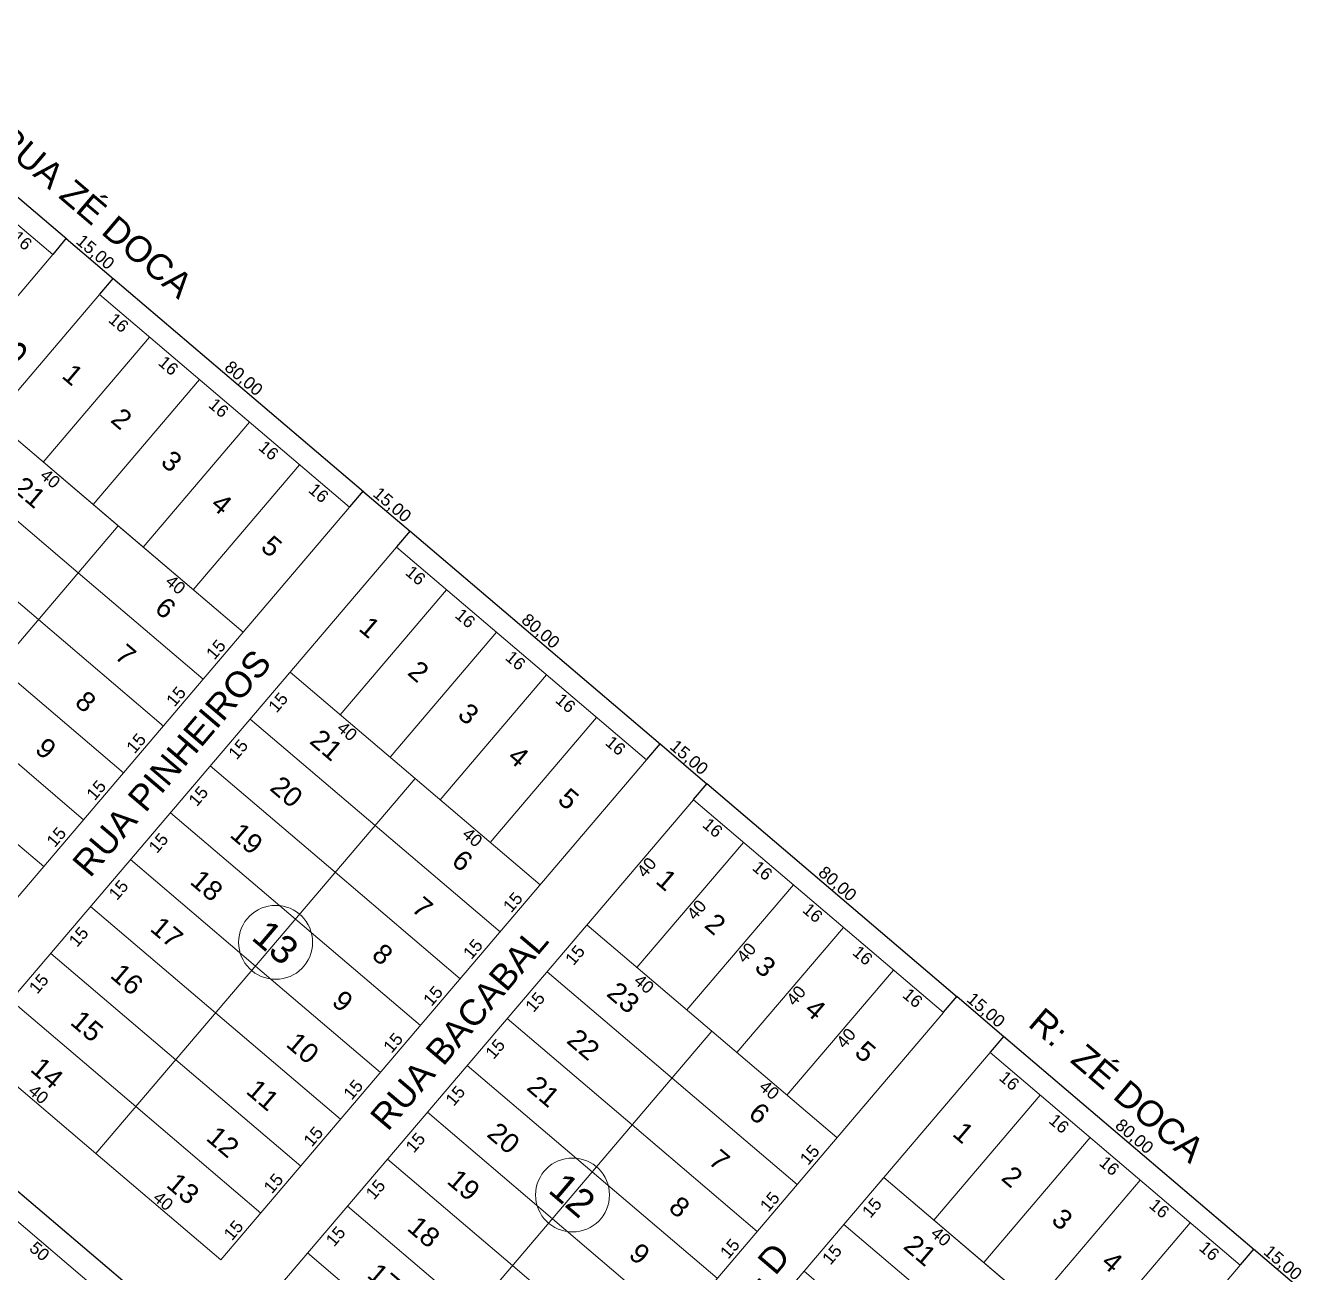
# Model space of a CAD drawing. Header units: metres. Extents: x 3808 to 8215, y 2374 to 6187.
# Drawn here: x 7673.7 to 7985.1, y 4298.7 to 4602.6 of the extents above; entities that cross this region are included whole.
import ezdxf
from ezdxf.enums import TextEntityAlignment as Align

# ---------------------------------------------------------------- set-up
doc = ezdxf.new("R2010")
doc.units = ezdxf.units.M
doc.layers.add('vista', color=7, linetype='Continuous')
doc.styles.add('pedro', font='arial.ttf', dxfattribs={"height": 3})
doc.dimstyles.new('pedro', dxfattribs={"dimtxt": 3, "dimasz": 0.1, "dimexe": 0.1, "dimexo": 0.1, "dimgap": 0.05, "dimtad": 1, "dimzin": 1, "dimtxsty": 'pedro', "dimblk": 'ARCHTICK', "dimcen": 2.5, "dimdle": 0.1, "dimadec": 0, "dimazin": 0, "dimtfac": 1, "dimtmove": 0, "dimatfit": 3, "dimldrblk": 'ARCHTICK', "dimfxl": 0.3, "dimarcsym": 0})

# ---------------------------------------------------------------- blocks, each defined once
blk = doc.blocks.new('_ARCHTICK')
at = {"color": 0, "linetype": 'ByBlock', "const_width": 0.15}
blk.add_lwpolyline([(-0.5, -0.5), (0.5, 0.5)], dxfattribs=at)
blk = doc.blocks.new('*D9252')
at = {"layer": 'Defpoints', "color": 0, "transparency": 16777216}
for p in [(7619.39, 4598.6), (7683.64, 4550.65), (7680.31, 4546.75)]:
    blk.add_point(p, dxfattribs=at)
at = {"layer": 'vista', "color": 0, "lineweight": -2, "transparency": 16777216}
for p, q in [((7619.46, 4598.68), (7622.78, 4602.58)), ((7622.64, 4602.57), (7683.71, 4550.59)), ((7680.38, 4546.82), (7683.7, 4550.73))]:
    blk.add_line(p, q, dxfattribs=at)
at = {"layer": 'vista', "color": 0, "lineweight": -2, "transparency": 16777216, "xscale": 0.1, "yscale": 0.1, "zscale": 0.1}
for p, rotation in [((7622.72, 4602.51), 139.595887678014), ((7683.64, 4550.65), 319.595887678014)]:
    blk.add_blockref('_ARCHTICK', p, dxfattribs=dict(at, rotation=rotation))
at = {"layer": 'vista', "color": 0, "lineweight": 5, "transparency": 16777216, "insert": (7654.38, 4577.99), "char_height": 3, "attachment_point": 5, "rotation": 319.5959, "style": 'pedro'}
blk.add_mtext('80,00', dxfattribs=at)
blk = doc.blocks.new('*D9253')
at = {"layer": 'Defpoints', "color": 0, "transparency": 16777216}
for p in [(7680.31, 4546.75), (7695.06, 4540.93), (7691.73, 4537.02)]:
    blk.add_point(p, dxfattribs=at)
at = {"layer": 'vista', "color": 0, "lineweight": -2, "transparency": 16777216}
for p, q in [((7680.38, 4546.82), (7683.7, 4550.73)), ((7683.56, 4550.72), (7695.14, 4540.87)), ((7691.8, 4537.1), (7695.12, 4541.01))]:
    blk.add_line(p, q, dxfattribs=at)
at = {"layer": 'vista', "color": 0, "lineweight": -2, "transparency": 16777216, "xscale": 0.1, "yscale": 0.1, "zscale": 0.1}
for p, rotation in [((7683.64, 4550.65), 139.595887678014), ((7695.06, 4540.93), 319.595887678014)]:
    blk.add_blockref('_ARCHTICK', p, dxfattribs=dict(at, rotation=rotation))
at = {"layer": 'vista', "color": 0, "lineweight": 5, "transparency": 16777216, "insert": (7690.55, 4547.2), "char_height": 3, "attachment_point": 5, "rotation": 319.5959, "style": 'pedro'}
blk.add_mtext('15,00', dxfattribs=at)
blk = doc.blocks.new('*D9254')
at = {"layer": 'Defpoints', "color": 0, "transparency": 16777216}
for p in [(7691.73, 4537.02), (7755.98, 4489.08), (7752.65, 4485.17)]:
    blk.add_point(p, dxfattribs=at)
at = {"layer": 'vista', "color": 0, "lineweight": -2, "transparency": 16777216}
for p, q in [((7691.8, 4537.1), (7695.12, 4541.01)), ((7694.98, 4541), (7756.06, 4489.01)), ((7752.72, 4485.25), (7756.04, 4489.15))]:
    blk.add_line(p, q, dxfattribs=at)
at = {"layer": 'vista', "color": 0, "lineweight": -2, "transparency": 16777216, "xscale": 0.1, "yscale": 0.1, "zscale": 0.1}
for p, rotation in [((7695.06, 4540.93), 139.595887678014), ((7755.98, 4489.08), 319.595887678014)]:
    blk.add_blockref('_ARCHTICK', p, dxfattribs=dict(at, rotation=rotation))
at = {"layer": 'vista', "color": 0, "lineweight": 5, "transparency": 16777216, "insert": (7726.72, 4516.42), "char_height": 3, "attachment_point": 5, "rotation": 319.5959, "style": 'pedro'}
blk.add_mtext('80,00', dxfattribs=at)
blk = doc.blocks.new('*D9255')
at = {"layer": 'Defpoints', "color": 0, "transparency": 16777216}
for p in [(7752.65, 4485.17), (7767.4, 4479.36), (7764.07, 4475.45)]:
    blk.add_point(p, dxfattribs=at)
at = {"layer": 'vista', "color": 0, "lineweight": -2, "transparency": 16777216}
for p, q in [((7752.72, 4485.25), (7756.04, 4489.15)), ((7755.9, 4489.14), (7767.48, 4479.29)), ((7764.14, 4475.52), (7767.47, 4479.43))]:
    blk.add_line(p, q, dxfattribs=at)
at = {"layer": 'vista', "color": 0, "lineweight": -2, "transparency": 16777216, "xscale": 0.1, "yscale": 0.1, "zscale": 0.1}
for p, rotation in [((7755.98, 4489.08), 139.595887678014), ((7767.4, 4479.36), 319.595887678014)]:
    blk.add_blockref('_ARCHTICK', p, dxfattribs=dict(at, rotation=rotation))
at = {"layer": 'vista', "color": 0, "lineweight": 5, "transparency": 16777216, "insert": (7762.89, 4485.63), "char_height": 3, "attachment_point": 5, "rotation": 319.5959, "style": 'pedro'}
blk.add_mtext('15,00', dxfattribs=at)
blk = doc.blocks.new('*D9256')
at = {"layer": 'Defpoints', "color": 0, "transparency": 16777216}
for p in [(7764.07, 4475.45), (7828.32, 4427.5), (7824.99, 4423.59)]:
    blk.add_point(p, dxfattribs=at)
at = {"layer": 'vista', "color": 0, "lineweight": -2, "transparency": 16777216}
for p, q in [((7764.14, 4475.52), (7767.47, 4479.43)), ((7767.33, 4479.42), (7828.4, 4427.44)), ((7825.06, 4423.67), (7828.39, 4427.58))]:
    blk.add_line(p, q, dxfattribs=at)
at = {"layer": 'vista', "color": 0, "lineweight": -2, "transparency": 16777216, "xscale": 0.1, "yscale": 0.1, "zscale": 0.1}
for p, rotation in [((7767.4, 4479.36), 139.595887678014), ((7828.32, 4427.5), 319.595887678014)]:
    blk.add_blockref('_ARCHTICK', p, dxfattribs=dict(at, rotation=rotation))
at = {"layer": 'vista', "color": 0, "lineweight": 5, "transparency": 16777216, "insert": (7799.06, 4454.84), "char_height": 3, "attachment_point": 5, "rotation": 319.5959, "style": 'pedro'}
blk.add_mtext('80,00', dxfattribs=at)
blk = doc.blocks.new('*D9257')
at = {"layer": 'Defpoints', "color": 0, "transparency": 16777216}
for p in [(7824.99, 4423.59), (7839.74, 4417.78), (7836.42, 4413.87)]:
    blk.add_point(p, dxfattribs=at)
at = {"layer": 'vista', "color": 0, "lineweight": -2, "transparency": 16777216}
for p, q in [((7825.06, 4423.67), (7828.39, 4427.58)), ((7828.24, 4427.57), (7839.82, 4417.71)), ((7836.48, 4413.95), (7839.81, 4417.85))]:
    blk.add_line(p, q, dxfattribs=at)
at = {"layer": 'vista', "color": 0, "lineweight": -2, "transparency": 16777216, "xscale": 0.1, "yscale": 0.1, "zscale": 0.1}
for p, rotation in [((7828.32, 4427.5), 139.595887678014), ((7839.74, 4417.78), 319.595887678014)]:
    blk.add_blockref('_ARCHTICK', p, dxfattribs=dict(at, rotation=rotation))
at = {"layer": 'vista', "color": 0, "lineweight": 5, "transparency": 16777216, "insert": (7835.23, 4424.05), "char_height": 3, "attachment_point": 5, "rotation": 319.5959, "style": 'pedro'}
blk.add_mtext('15,00', dxfattribs=at)
blk = doc.blocks.new('*D9258')
at = {"layer": 'Defpoints', "color": 0, "transparency": 16777216}
for p in [(7836.42, 4413.87), (7900.66, 4365.92), (7897.34, 4362.02)]:
    blk.add_point(p, dxfattribs=at)
at = {"layer": 'vista', "color": 0, "lineweight": -2, "transparency": 16777216}
for p, q in [((7836.48, 4413.95), (7839.81, 4417.85)), ((7839.67, 4417.84), (7900.74, 4365.86)), ((7897.4, 4362.09), (7900.73, 4366))]:
    blk.add_line(p, q, dxfattribs=at)
at = {"layer": 'vista', "color": 0, "lineweight": -2, "transparency": 16777216, "xscale": 0.1, "yscale": 0.1, "zscale": 0.1}
for p, rotation in [((7839.74, 4417.78), 139.595887678014), ((7900.66, 4365.92), 319.595887678014)]:
    blk.add_blockref('_ARCHTICK', p, dxfattribs=dict(at, rotation=rotation))
at = {"layer": 'vista', "color": 0, "lineweight": 5, "transparency": 16777216, "insert": (7871.4, 4393.26), "char_height": 3, "attachment_point": 5, "rotation": 319.5959, "style": 'pedro'}
blk.add_mtext('80,00', dxfattribs=at)
blk = doc.blocks.new('*D9259')
at = {"layer": 'Defpoints', "color": 0, "transparency": 16777216}
for p in [(7897.34, 4362.02), (7912.08, 4356.2), (7908.76, 4352.29)]:
    blk.add_point(p, dxfattribs=at)
at = {"layer": 'vista', "color": 0, "lineweight": -2, "transparency": 16777216}
for p, q in [((7897.4, 4362.09), (7900.73, 4366)), ((7900.59, 4365.99), (7912.16, 4356.14)), ((7908.82, 4352.37), (7912.15, 4356.28))]:
    blk.add_line(p, q, dxfattribs=at)
at = {"layer": 'vista', "color": 0, "lineweight": -2, "transparency": 16777216, "xscale": 0.1, "yscale": 0.1, "zscale": 0.1}
for p, rotation in [((7900.66, 4365.92), 139.595887678014), ((7912.08, 4356.2), 319.595887678014)]:
    blk.add_blockref('_ARCHTICK', p, dxfattribs=dict(at, rotation=rotation))
at = {"layer": 'vista', "color": 0, "lineweight": 5, "transparency": 16777216, "insert": (7907.57, 4362.47), "char_height": 3, "attachment_point": 5, "rotation": 319.5959, "style": 'pedro'}
blk.add_mtext('15,00', dxfattribs=at)
blk = doc.blocks.new('*D9260')
at = {"layer": 'Defpoints', "color": 0, "transparency": 16777216}
for p in [(7908.76, 4352.29), (7973, 4304.35), (7969.68, 4300.44)]:
    blk.add_point(p, dxfattribs=at)
at = {"layer": 'vista', "color": 0, "lineweight": -2, "transparency": 16777216}
for p, q in [((7908.82, 4352.37), (7912.15, 4356.28)), ((7912.01, 4356.27), (7973.08, 4304.28)), ((7969.74, 4300.52), (7973.07, 4304.42))]:
    blk.add_line(p, q, dxfattribs=at)
at = {"layer": 'vista', "color": 0, "lineweight": -2, "transparency": 16777216, "xscale": 0.1, "yscale": 0.1, "zscale": 0.1}
for p, rotation in [((7912.08, 4356.2), 139.595887678014), ((7973, 4304.35), 319.595887678014)]:
    blk.add_blockref('_ARCHTICK', p, dxfattribs=dict(at, rotation=rotation))
at = {"layer": 'vista', "color": 0, "lineweight": 5, "transparency": 16777216, "insert": (7943.75, 4331.69), "char_height": 3, "attachment_point": 5, "rotation": 319.5959, "style": 'pedro'}
blk.add_mtext('80,00', dxfattribs=at)
blk = doc.blocks.new('*D9261')
at = {"layer": 'Defpoints', "color": 0, "transparency": 16777216}
for p in [(7969.68, 4300.44), (7984.43, 4294.63), (7981.1, 4290.72)]:
    blk.add_point(p, dxfattribs=at)
at = {"layer": 'vista', "color": 0, "lineweight": -2, "transparency": 16777216}
for p, q in [((7969.74, 4300.52), (7973.07, 4304.42)), ((7972.93, 4304.41), (7984.5, 4294.56)), ((7981.16, 4290.79), (7984.49, 4294.7))]:
    blk.add_line(p, q, dxfattribs=at)
at = {"layer": 'vista', "color": 0, "lineweight": -2, "transparency": 16777216, "xscale": 0.1, "yscale": 0.1, "zscale": 0.1}
for p, rotation in [((7973, 4304.35), 139.595887678014), ((7984.43, 4294.63), 319.595887678014)]:
    blk.add_blockref('_ARCHTICK', p, dxfattribs=dict(at, rotation=rotation))
at = {"layer": 'vista', "color": 0, "lineweight": 5, "transparency": 16777216, "insert": (7979.92, 4300.9), "char_height": 3, "attachment_point": 5, "rotation": 319.5959, "style": 'pedro'}
blk.add_mtext('15,00', dxfattribs=at)
blk = doc.blocks.new('*D9267')
at = {"layer": 'Defpoints', "color": 0, "transparency": 16777216}
for p in [(7499.48, 4457.72), (7701.15, 4293.52), (7697.47, 4289.2)]:
    blk.add_point(p, dxfattribs=at)
at = {"layer": 'vista', "color": 0, "lineweight": -2, "transparency": 16777216}
for p, q in [((7499.54, 4457.8), (7503.22, 4462.12)), ((7503.08, 4462.11), (7701.22, 4293.46)), ((7697.53, 4289.27), (7701.21, 4293.6))]:
    blk.add_line(p, q, dxfattribs=at)
at = {"layer": 'vista', "color": 0, "lineweight": -2, "transparency": 16777216, "xscale": 0.1, "yscale": 0.1, "zscale": 0.1}
for p, rotation in [((7503.16, 4462.05), 139.595887678014), ((7701.15, 4293.52), 319.595887678014)]:
    blk.add_blockref('_ARCHTICK', p, dxfattribs=dict(at, rotation=rotation))
at = {"layer": 'vista', "color": 0, "lineweight": 5, "transparency": 16777216, "insert": (7603.35, 4379.2), "char_height": 3, "attachment_point": 5, "rotation": 319.5959, "style": 'pedro'}
blk.add_mtext('260,00', dxfattribs=at)

msp = doc.modelspace()

# ---------------------------------------------------------------- linework, layer by layer
at = {"layer": 'vista', "lineweight": 5}
for p, q in [((7619.391, 4598.6), (7680.31, 4546.746)), ((7680.31, 4546.746), (7576.602, 4424.907)), ((7691.733, 4537.023), (7588.025, 4415.184)), ((7691.733, 4537.023), (7752.652, 4485.169)), ((7677.989, 4496.193), (7703.916, 4526.652)), ((7690.173, 4485.822), (7716.1, 4516.282)), ((7665.806, 4506.563), (7726.725, 4454.71)), ((7665.806, 4506.563), (7696.265, 4480.637)), ((7702.357, 4475.451), (7728.284, 4505.911)), ((7656.083, 4495.141), (7686.543, 4469.214)), ((7714.541, 4465.08), (7740.468, 4495.54)), ((7752.652, 4485.169), (7648.944, 4363.331)), ((7646.36, 4483.719), (7676.82, 4457.792)), ((7696.265, 4480.637), (7618.484, 4389.257)), ((7696.265, 4480.637), (7726.725, 4454.71)), ((7764.074, 4475.447), (7660.366, 4353.608)), ((7764.074, 4475.447), (7824.994, 4423.593)), ((7686.543, 4469.214), (7717.002, 4443.287)), ((7750.331, 4434.616), (7776.258, 4465.076)), ((7499.479, 4457.724), (7697.466, 4289.198)), ((7676.82, 4457.792), (7707.28, 4431.865)), ((7762.515, 4424.245), (7788.442, 4454.705)), ((7667.097, 4446.369), (7697.557, 4420.442)), ((7738.147, 4444.987), (7799.067, 4393.133)), ((7738.147, 4444.987), (7768.607, 4419.06)), ((7774.699, 4413.875), (7800.626, 4444.334)), ((7657.375, 4434.947), (7687.834, 4409.02)), ((7728.425, 4433.565), (7758.884, 4407.638)), ((7786.883, 4403.504), (7812.81, 4433.963)), ((7647.652, 4423.525), (7678.112, 4397.598)), ((7718.702, 4422.142), (7749.162, 4396.215)), ((7824.994, 4423.593), (7721.286, 4301.754)), ((7768.607, 4419.06), (7690.826, 4327.681)), ((7768.607, 4419.06), (7799.067, 4393.133)), ((7836.416, 4413.87), (7722.985, 4280.609)), ((7836.416, 4413.87), (7722.985, 4280.609)), ((7836.416, 4413.87), (7897.335, 4362.016)), ((7897.335, 4362.016), (7836.416, 4413.87)), ((7708.979, 4410.72), (7739.439, 4384.793)), ((7758.884, 4407.638), (7789.344, 4381.711)), ((7822.673, 4373.04), (7848.6, 4403.499)), ((7699.257, 4399.297), (7729.717, 4373.37)), ((7749.162, 4396.215), (7779.621, 4370.288)), ((7834.857, 4362.669), (7860.784, 4393.128)), ((7689.534, 4387.875), (7719.994, 4361.948)), ((7739.439, 4384.793), (7769.899, 4358.866)), ((7871.408, 4331.556), (7810.489, 4383.41)), ((7840.949, 4357.483), (7810.489, 4383.41)), ((7847.041, 4352.298), (7872.968, 4382.758)), ((7679.812, 4376.453), (7710.271, 4350.526)), ((7729.717, 4373.37), (7760.176, 4347.443)), ((7831.226, 4346.061), (7800.766, 4371.988)), ((7859.225, 4341.927), (7885.152, 4372.387)), ((7670.089, 4365.03), (7700.549, 4339.103)), ((7719.994, 4361.948), (7750.454, 4336.021)), ((7897.335, 4362.016), (7783.905, 4228.755)), ((7897.335, 4362.016), (7783.905, 4228.755)), ((7821.503, 4334.639), (7791.044, 4360.566)), ((7840.949, 4357.483), (7753.445, 4254.682)), ((7840.949, 4357.483), (7753.445, 4254.682)), ((7871.408, 4331.556), (7840.949, 4357.483)), ((7660.366, 4353.608), (7690.826, 4327.681)), ((7710.271, 4350.526), (7740.731, 4324.599)), ((7908.758, 4352.293), (7805.05, 4230.455)), ((7908.758, 4352.293), (7805.05, 4230.455)), ((7908.758, 4352.293), (7969.677, 4300.439)), ((7969.677, 4300.439), (7908.758, 4352.293)), ((7811.781, 4323.216), (7781.321, 4349.143)), ((7861.686, 4320.134), (7831.226, 4346.061)), ((7895.015, 4311.463), (7920.942, 4341.923)), ((7700.549, 4339.103), (7731.008, 4313.176)), ((7802.058, 4311.794), (7771.599, 4337.721)), ((7851.963, 4308.712), (7821.503, 4334.639)), ((7907.199, 4301.092), (7933.126, 4331.552)), ((7690.826, 4327.681), (7721.286, 4301.754)), ((7792.336, 4300.371), (7761.876, 4326.298)), ((7842.241, 4297.289), (7811.781, 4323.216)), ((7943.75, 4269.98), (7882.831, 4321.834)), ((7913.29, 4295.907), (7882.831, 4321.834)), ((7919.382, 4290.721), (7945.309, 4321.181)), ((7782.613, 4288.949), (7752.153, 4314.876)), ((7832.518, 4285.867), (7802.058, 4311.794)), ((7903.568, 4284.484), (7873.108, 4310.411)), ((7931.566, 4280.351), (7957.493, 4310.81)), ((7772.89, 4277.527), (7742.431, 4303.454)), ((7822.795, 4274.444), (7792.336, 4300.371)), ((7969.677, 4300.439), (7865.969, 4178.601)), ((7969.677, 4300.439), (7865.969, 4178.601)), ((7893.845, 4273.062), (7863.386, 4298.989))]:
    msp.add_line(p, q, dxfattribs=at)
at = {"layer": 'vista', "color": 1, "lineweight": 5}
for p, q in [((7738.083, 4444.911), (7737.453, 4444.171)), ((7738.223, 4444.922), (7739.204, 4444.087)), ((7810.424, 4383.334), (7809.795, 4382.595)), ((7810.565, 4383.346), (7811.546, 4382.511)), ((7882.766, 4321.758), (7882.137, 4321.018)), ((7882.907, 4321.769), (7883.888, 4320.934))]:
    msp.add_line(p, q, dxfattribs=at)
at = {"layer": 'vista', "color": 7, "lineweight": 5}
for centre in [(7734.635, 4379.149), (7806.977, 4317.573)]:
    msp.add_circle(centre, 9.014, dxfattribs=at)

# ---------------------------------------------------------------- block references
at = {"layer": 'vista', "color": 1, "lineweight": 5}
for p, xscale, yscale, zscale, rotation in [((7737.518, 4444.248), 0.09999999999999999, 0.09999999999999999, 0.09999999999999999, 139.5958876918647), ((7739.128, 4444.152), 0.1, 0.1, 0.1, 229.5958876918695), ((7809.86, 4382.671), 0.09999999999999999, 0.09999999999999999, 0.09999999999999999, 139.5958876918647), ((7811.47, 4382.576), 0.1, 0.1, 0.1, 229.5958876918695), ((7882.201, 4321.094), 0.09999999999999999, 0.09999999999999999, 0.09999999999999999, 139.5958876918647), ((7883.811, 4320.999), 0.1, 0.1, 0.1, 229.5958876918695)]:
    msp.add_blockref('_ARCHTICK', p, dxfattribs=dict(at, xscale=xscale, yscale=yscale, zscale=zscale, rotation=rotation))

# ---------------------------------------------------------------- texts
at = {"layer": 'vista', "lineweight": 5, "style": 'pedro'}
for s, rotation, p in [('RUA ZÉ DOCA', 319.59589, (7669.692, 4579.058)), ('RUA MONTES ALTOS', 49.59589, (7612.29, 4460.286)), ('RUA PINHEIROS', 49.59589, (7684.631, 4398.709)), ('RUA BACABAL', 49.59589, (7757.196, 4336.913)), (' R:  ZÉ DOCA', 319.59589, (7919.893, 4365.231)), ('VR  12 - D', 49.59589, (7829.315, 4275.556))]:
    msp.add_text(s, height=6.24, rotation=rotation, dxfattribs=at).set_placement(p, align=Align.TOP_LEFT)
at = {"layer": 'vista', "color": 1, "lineweight": 5, "char_height": 3, "attachment_point": 5, "style": 'pedro'}
for s, insert, rotation in [('16', (7672.837, 4550.201), 319.59589), ('16', (7696.39, 4530.153), 319.59589), ('16', (7708.509, 4519.706), 319.59589), ('16', (7720.758, 4509.411), 319.59589), ('16', (7732.942, 4499.04), 319.59589), ('40', (7679.724, 4492.17), 319.59589), ('16', (7745.126, 4488.67), 319.59589), ('16', (7768.732, 4468.576), 319.59589), ('40', (7710.249, 4466.319), 319.59589), ('16', (7780.851, 4458.129), 319.59589), ('15', (7720.083, 4450.514), 49.59589), ('16', (7793.1, 4447.835), 319.59589), ('15', (7710.361, 4439.091), 49.59589), ('15', (7735.239, 4437.613), 49.59589), ('16', (7805.284, 4437.464), 319.59589), ('40', (7752.066, 4430.594), 319.59589), ('15', (7700.638, 4427.669), 49.59589), ('15', (7725.517, 4426.191), 49.59589), ('16', (7817.467, 4427.093), 319.59589), ('15', (7690.916, 4416.247), 49.59589), ('15', (7715.794, 4414.768), 49.59589), ('15', (7681.193, 4404.824), 49.59589), ('40', (7782.59, 4404.743), 319.59589), ('16', (7841.138, 4407.076), 319.59589), ('15', (7706.071, 4403.346), 49.59589), ('40', (7825.017, 4397.44), 49.59589), ('16', (7853.258, 4396.629), 319.59589), ('15', (7696.349, 4391.924), 49.59589), ('15', (7792.425, 4388.937), 49.59589), ('40', (7837.201, 4387.069), 49.59589), ('16', (7865.506, 4386.334), 319.59589), ('15', (7686.626, 4380.501), 49.59589), ('15', (7782.702, 4377.515), 49.59589), ('15', (7807.581, 4376.037), 49.59589), ('15', (7807.581, 4376.037), 49.59589), ('40', (7849.32, 4376.622), 49.59589), ('16', (7877.69, 4375.963), 319.59589), ('15', (7676.903, 4369.079), 49.59589), ('40', (7824.408, 4369.017), 319.59589), ('15', (7772.98, 4366.092), 49.59589), ('15', (7797.858, 4364.614), 49.59589), ('15', (7797.858, 4364.614), 49.59589), ('40', (7861.439, 4366.175), 49.59589), ('16', (7889.874, 4365.593), 319.59589), ('15', (7763.257, 4354.67), 49.59589), ('40', (7873.622, 4355.805), 49.59589), ('15', (7788.136, 4353.192), 49.59589), ('15', (7788.136, 4353.192), 49.59589), ('16', (7913.415, 4345.423), 319.59589), ('15', (7753.535, 4343.248), 49.59589), ('15', (7778.413, 4341.77), 49.59589), ('15', (7778.413, 4341.77), 49.59589), ('40', (7854.932, 4343.166), 319.59589), ('40', (7676.851, 4342.122), 319.59589), ('16', (7925.534, 4334.976), 319.59589), ('15', (7743.812, 4331.825), 49.59589), ('15', (7768.69, 4330.347), 49.59589), ('15', (7768.69, 4330.347), 49.59589), ('15', (7864.767, 4327.361), 49.59589), ('15', (7864.767, 4327.361), 49.59589), ('16', (7937.783, 4324.681), 319.59589), ('15', (7734.089, 4320.403), 49.59589), ('15', (7758.968, 4318.925), 49.59589), ('15', (7758.968, 4318.925), 49.59589), ('40', (7707.246, 4316.119), 319.59589), ('15', (7855.044, 4315.938), 49.59589), ('15', (7855.044, 4315.938), 49.59589), ('15', (7879.923, 4314.46), 49.59589), ('16', (7949.967, 4314.311), 319.59589), ('15', (7724.367, 4308.98), 49.59589), ('15', (7749.245, 4307.502), 49.59589), ('15', (7749.245, 4307.502), 49.59589), ('15', (7845.322, 4304.516), 49.59589), ('15', (7845.322, 4304.516), 49.59589), ('40', (7896.749, 4307.44), 319.59589), ('50', (7677.098, 4303.838), 319.59589), ('15', (7870.2, 4303.038), 49.59589), ('16', (7962.151, 4303.94), 319.59589)]:
    msp.add_mtext(s, dxfattribs=dict(at, insert=insert, rotation=rotation))
at = {"layer": 'vista', "lineweight": 5, "char_height": 4.8, "attachment_point": 5, "rotation": 319.59589, "style": 'pedro'}
for s, insert in [('1', (7685.243, 4517.534)), ('2', (7697.123, 4506.772)), ('3', (7709.307, 4496.401)), ('21', (7674.689, 4488.842)), ('4', (7721.49, 4486.03)), ('5', (7733.674, 4475.659)), ('6', (7707.812, 4460.648)), ('1', (7757.585, 4455.958)), ('7', (7698.089, 4449.225)), ('2', (7769.464, 4445.195)), ('8', (7688.367, 4437.803)), ('3', (7781.648, 4434.824)), ('9', (7678.644, 4426.381)), ('21', (7747.031, 4427.265)), ('4', (7793.832, 4424.454)), ('20', (7737.308, 4415.843)), ('5', (7806.016, 4414.083)), ('19', (7727.585, 4404.421)), ('6', (7780.154, 4399.071)), ('18', (7717.863, 4392.998)), ('1', (7829.927, 4394.381)), ('7', (7770.431, 4387.649)), ('17', (7708.14, 4381.576)), ('2', (7841.806, 4383.619)), ('8', (7760.709, 4376.226)), ('3', (7853.99, 4373.248)), ('16', (7698.417, 4370.154)), ('23', (7819.372, 4365.689)), ('9', (7750.986, 4364.804)), ('4', (7866.174, 4362.877)), ('15', (7688.695, 4358.731)), ('10', (7741.263, 4353.382)), ('22', (7809.65, 4354.266)), ('5', (7878.358, 4352.506)), ('14', (7678.972, 4347.309)), ('11', (7731.541, 4341.959)), ('21', (7799.927, 4342.844)), ('6', (7852.495, 4337.495)), ('20', (7790.204, 4331.422)), ('1', (7902.268, 4332.805)), ('12', (7721.818, 4330.537)), ('7', (7842.773, 4326.072)), ('13', (7712.095, 4319.115)), ('19', (7780.482, 4319.999)), ('2', (7914.148, 4322.042)), ('8', (7833.05, 4314.65)), ('3', (7926.332, 4311.671)), ('18', (7770.759, 4308.577)), ('21', (7891.714, 4304.112)), ('9', (7823.328, 4303.228)), ('17', (7761.037, 4297.155)), ('4', (7938.516, 4301.3))]:
    msp.add_mtext(s, dxfattribs=dict(at, insert=insert))
at = {"layer": 'vista', "color": 7, "lineweight": 5, "char_height": 6.7786, "attachment_point": 5, "rotation": 319.59589, "style": 'pedro'}
for s, insert in [('13', (7734.623, 4379.138)), ('12', (7806.964, 4317.562))]:
    msp.add_mtext(s, dxfattribs=dict(at, insert=insert))

# ---------------------------------------------------------------- dimensions: what is measured, and where the dimension line sits
at = {"layer": 'vista', "color": 1, "lineweight": 5}
for base, p1, p2, picture, middle in [((7683.637, 4550.655), (7619.391, 4598.6), (7680.31, 4546.746), '*D9252', (7654.379, 4577.992)), ((7695.06, 4540.932), (7680.31, 4546.746), (7691.733, 4537.023), '*D9253', (7690.549, 4547.204)), ((7755.979, 4489.078), (7691.733, 4537.023), (7752.652, 4485.169), '*D9254', (7726.72, 4516.416)), ((7767.401, 4479.355), (7752.652, 4485.169), (7764.074, 4475.447), '*D9255', (7762.891, 4485.628)), ((7828.321, 4427.501), (7764.074, 4475.447), (7824.994, 4423.593), '*D9256', (7799.062, 4454.839)), ((7701.146, 4293.521), (7499.479, 4457.724), (7697.466, 4289.198), '*D9267', (7603.353, 4379.195)), ((7900.662, 4365.925), (7836.416, 4413.87), (7897.335, 4362.016), '*D9258', (7871.404, 4393.263)), ((7912.085, 4356.202), (7897.335, 4362.016), (7908.758, 4352.293), '*D9259', (7907.575, 4362.474)), ((7973.004, 4304.348), (7908.758, 4352.293), (7969.677, 4300.439), '*D9260', (7943.745, 4331.686)), ((7984.427, 4294.626), (7969.677, 4300.439), (7981.099, 4290.717), '*D9261', (7979.916, 4300.898))]:
    dim = msp.add_linear_dim(base=base, p1=p1, p2=p2, angle=319.59589, dimstyle='pedro', override={"dimtmove": 1, "dimfxl": 0.1}, dxfattribs=at)
    dim.commit()
    dim.dimension.update_dxf_attribs({"geometry": picture, "text_midpoint": middle})
at = {"layer": 'vista', "lineweight": 5}
dim = msp.add_linear_dim(base=(7839.743, 4417.779), p1=(7824.994, 4423.593), p2=(7836.416, 4413.87), angle=319.59589, dimstyle='pedro', override={"dimtmove": 1, "dimfxl": 0.1}, dxfattribs=at)
dim.commit()
dim.dimension.update_dxf_attribs({"geometry": '*D9257', "text_midpoint": (7835.233, 4424.051)})

doc.saveas('drawing.dxf')
